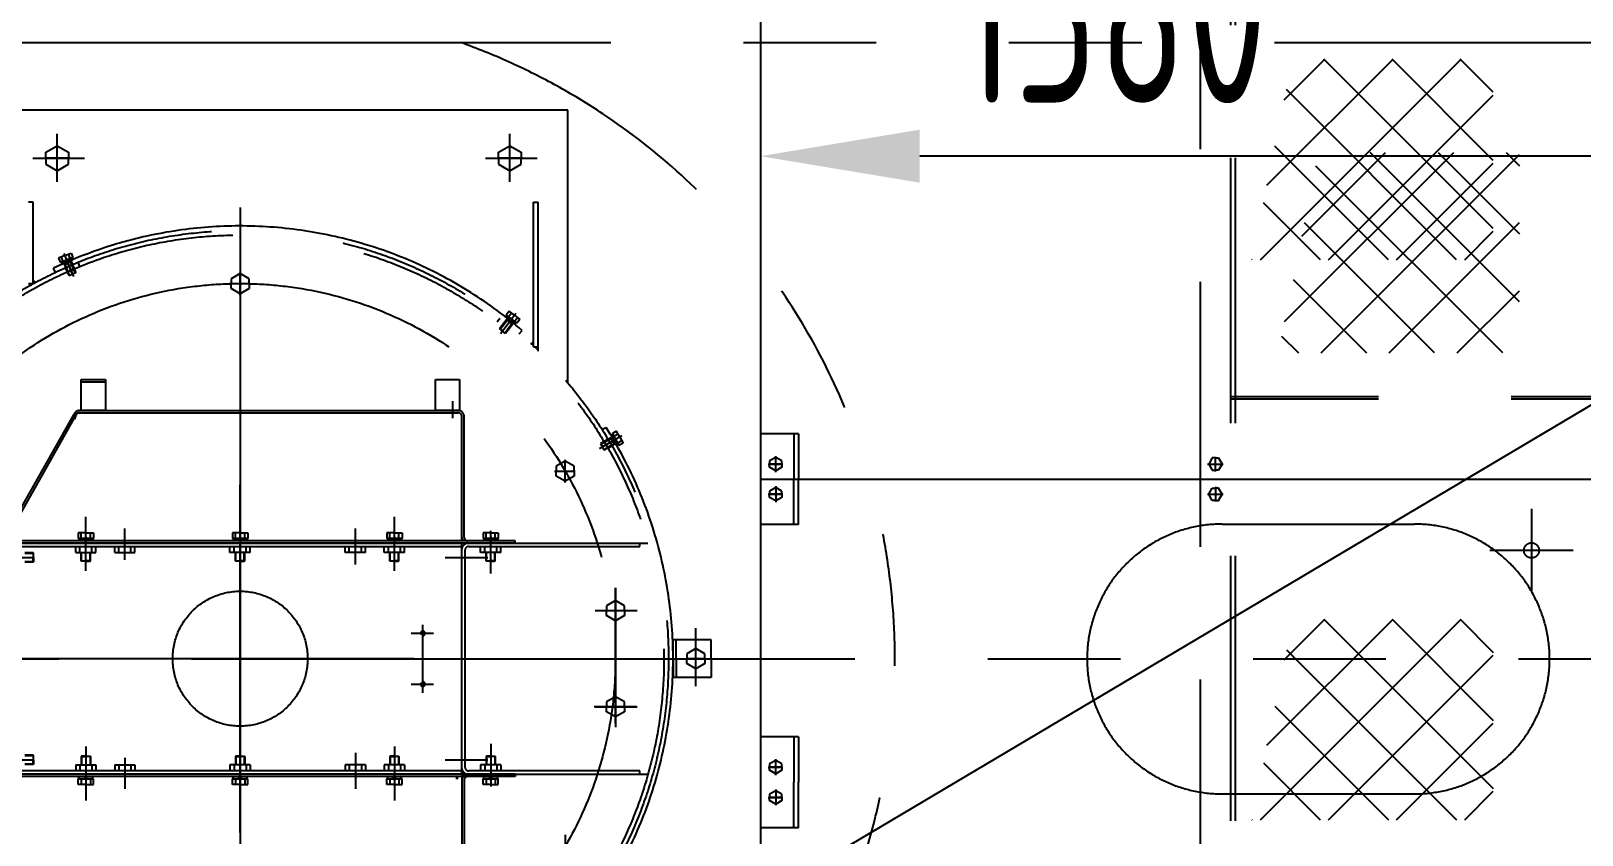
# Model space of a CAD drawing. Header units: millimetres. Extents: x 0 to 29400, y -802 to 20790.
# Drawn here: x 13752 to 15798, y 11636 to 12697 of the extents above; entities that cross this region are included whole.
import ezdxf

# ---------------------------------------------------------------- set-up
doc = ezdxf.new("R2010")
doc.units = ezdxf.units.MM
doc.header["$LTSCALE"] = 700
for name, pattern in [('F', [0.75, 0.5, -0.25]), ('G', [2, 1.25, -0.25, 0.25, -0.25]), ('K', [2.5, 1.25, -0.25, 0.25, -0.25, 0.25, -0.25])]:
    doc.linetypes.add(name, pattern=pattern)
for name, color, linetype in [('01', 7, 'Continuous'), ('02', 1, 'Continuous'), ('04', 2, 'F'), ('05', 4, 'G'), ('07', 6, 'K'), ('08', 1, 'Continuous'), ('11', 3, 'Continuous')]:
    doc.layers.add(name, color=color, linetype=linetype)
doc.styles.get("Standard").update_dxf_attribs({"font": 'isocp', "width": 0.707, "bigfont": 'intecad.shx'})
doc.dimstyles.new('INTE', dxfattribs={"dimscale": 70, "dimtxt": 3.5, "dimasz": 3, "dimexe": 3, "dimexo": 0, "dimgap": 1, "dimtad": 1, "dimdec": 0, "dimdsep": 46, "dimtxsty": 'Standard', "dimcen": 0, "dimclrd": 1, "dimclre": 1, "dimclrt": 3, "dimadec": 0, "dimazin": 0, "dimtfac": 1, "dimtdec": 0, "dimtmove": 0, "dimatfit": 0, "dimfxl": 1, "dimarcsym": 0})

# ---------------------------------------------------------------- blocks, each defined once
blk = doc.blocks.new('werwerwer')
at = {"layer": '07', "color": 6, "linetype": 'K'}
for p, q in [((10678.5, 10238.9), (18225.5, 10238.9)), ((10678.5, 10238.9), (18225.5, 10238.9)), ((14564.5, 9196.4), (14564.5, 9655.3)), ((15859.5, 9603.5), (16113.5, 9603.5)), ((9250.4, 9425.9), (18501, 9425.9)), ((14794, 9425.9), (14335, 9425.9)), ((15859.5, 9247.5), (16113.5, 9247.5))]:
    blk.add_line(p, q, dxfattribs=at)
for centre, radius, start, end in [((14564.5, 9425.9), 863.5, 289.6958, 70.3116), ((15859.5, 9425.5), 178, 90, 270), ((16113.5, 9425.5), 178, 270, 90)]:
    blk.add_arc(centre, radius, start, end, dxfattribs=at)
blk = doc.blocks.new('w34')
at = {"layer": '07', "color": 6, "linetype": 'K', "ltscale": 0.6}
blk.add_line((12299.8, 34105.9), (10302, 34105.9), dxfattribs=at)
blk = doc.blocks.new('*D1432')
at = {"layer": '08', "color": 1, "lineweight": -2, "ltscale": 1.166667}
for p, q in [((13889.8, 11868.9), (12954.6, 11868.9)), ((13164.6, 11251.9), (13164.6, 11658.9)), ((14059.3, 11041.9), (12954.6, 11041.9))]:
    blk.add_line(p, q, dxfattribs=at)
at = {"layer": '08', "color": 1, "ltscale": 1.166667}
for points in [[(13129.6, 11658.9), (13199.6, 11658.9), (13164.6, 11868.9)], [(13129.6, 11251.9), (13199.6, 11251.9), (13164.6, 11041.9)]]:
    blk.add_solid(points, dxfattribs=at)
at = {"layer": 'Defpoints', "color": 0, "ltscale": 1.166667}
for p in [(13164.6, 11868.9), (13889.8, 11868.9), (14059.3, 11041.9)]:
    blk.add_point(p, dxfattribs=at)
at = {"layer": '08', "color": 3, "ltscale": 1.166667, "insert": (12972.1, 11455.4), "char_height": 245, "attachment_point": 5, "rotation": 90}
blk.add_mtext('827', dxfattribs=at)
blk = doc.blocks.new('wrete')
at = {"layer": '07', "linetype": 'K'}
h = blk.add_hatch(color=6, dxfattribs=at)
h.paths.add_polyline_path([(28808.7, 17539.7), (28802.7, 17539.7), (28802.7, 17536.4, -0.003043)])
h.paths.add_polyline_path([(28812.1, 17541.6), (28808.7, 17543.8), (28808.7, 17539.7, -0.001745)])
h = blk.add_hatch(color=6, dxfattribs=at)
h.paths.add_polyline_path([(29474.7, 17456.7), (29468.7, 17456.7, -0.003669), (29474.7, 17451)])
h.paths.add_polyline_path([(29468.7, 17463.7), (29465, 17460.1, -0.002226), (29468.7, 17456.7)])
at = {"layer": '07', "color": 6, "linetype": 'K'}
for p, q in [((29513.7, 17769.1), (28764.7, 17769.1)), ((29513.7, 17409.2), (29513.7, 17769.1)), ((28840.4, 17674.5), (28840.4, 17737.6)), ((29437.3, 17674.5), (29437.3, 17737.6)), ((28825.4, 17713.3), (28840.4, 17721.9)), ((28840.4, 17687.2), (28840.4, 17723.3)), ((28840.4, 17721.9), (28855.4, 17713.3)), ((29422.3, 17713.3), (29437.3, 17721.9)), ((29437.3, 17687.2), (29437.3, 17723.3)), ((29437.3, 17721.9), (29452.3, 17713.3)), ((28808.3, 17705.5), (28876.5, 17705.5)), ((28857.2, 17705.5), (28824, 17705.5)), ((28825.4, 17705.5), (28825.4, 17713.3)), ((28825.4, 17705.5), (28825.4, 17697.6)), ((28825.4, 17697.6), (28840.4, 17689)), ((28840.4, 17689), (28855.4, 17697.6)), ((28855.4, 17713.3), (28855.4, 17705.5)), ((28855.4, 17697.6), (28855.4, 17705.5)), ((29405.2, 17705.5), (29473.4, 17705.5)), ((29454.1, 17705.5), (29420.9, 17705.5)), ((29422.3, 17705.5), (29422.3, 17713.3)), ((29422.3, 17705.5), (29422.3, 17697.6)), ((29422.3, 17697.6), (29437.3, 17689)), ((29437.3, 17689), (29452.3, 17697.6)), ((29452.3, 17713.3), (29452.3, 17705.5)), ((29452.3, 17697.6), (29452.3, 17705.5)), ((28808.7, 17647.7), (28802.7, 17647.7)), ((28808.7, 17539.7), (28808.7, 17647.7)), ((29081.7, 17640.3), (29081.7, 16253)), ((29468.7, 17456.7), (29468.7, 17647.7)), ((29468.7, 17647.7), (29474.7, 17647.7)), ((29474.7, 17451), (29474.7, 17647.7)), ((28850.5, 17577), (28842.3, 17573.7)), ((28842.3, 17573.7), (28844.7, 17567.7)), ((28844.7, 17567.7), (28852.9, 17571.1)), ((28852.9, 17571.1), (28845.8, 17568.3)), ((28848.3, 17569.2), (28845.9, 17575.1)), ((28849.4, 17579.9), (28861.8, 17549.3)), ((28850.5, 17577), (28858.8, 17580.4)), ((28852.2, 17573), (28854.7, 17566.7)), ((28852.9, 17571.1), (28852.5, 17568.1)), ((28861.2, 17574.4), (28852.9, 17571.1)), ((28852.9, 17571.1), (28860.1, 17573.9)), ((28861.1, 17551.1), (28853, 17570.8)), ((28853.9, 17568.7), (28854.3, 17571.6)), ((28861.1, 17571.5), (28853.9, 17568.7)), ((28857.6, 17573), (28855.2, 17578.9)), ((28858.8, 17580.4), (28861.2, 17574.4)), ((28860.1, 17573.9), (28861.1, 17571.5)), ((28838, 17554.8), (28835.7, 17560.4)), ((28845.8, 17568.3), (28846.7, 17565.8)), ((28846.7, 17565.8), (28853.9, 17568.7)), ((28849.3, 17566.9), (28855.8, 17550.7)), ((28850, 17565), (28854.6, 17566.9)), ((28856.8, 17551.1), (28850.9, 17565.4)), ((28853.8, 17555.8), (28851.5, 17561.3)), ((28853.9, 17555.5), (28851.6, 17561.1)), ((28854.7, 17556.1), (28852.4, 17561.7)), ((28854.8, 17555.9), (28852.5, 17561.5)), ((28859.3, 17568.8), (28854.6, 17566.9)), ((28855.8, 17550.7), (28860.5, 17552.6)), ((28864.2, 17554.1), (28858.3, 17568.4)), ((28858.6, 17570.4), (28865.1, 17554.4)), ((28862.1, 17559.1), (28859.8, 17564.7)), ((28862.2, 17559), (28859.9, 17564.5)), ((28865.1, 17554.4), (28860.5, 17552.6)), ((28863, 17559.5), (28860.8, 17565.1)), ((28863.1, 17559.3), (28860.8, 17564.9)), ((28870.4, 17562.6), (28868.1, 17568.2)), ((29081.7, 17553.4), (29069.7, 17546.5)), ((29081.7, 17524.9), (29081.7, 17554.8)), ((29093.7, 17546.5), (29081.7, 17553.4)), ((28808.7, 17539.7), (28802.7, 17539.7)), ((28808.7, 17543.8), (28812.1, 17541.6)), ((29067.8, 17540.1), (29095, 17540.1)), ((29069.7, 17546.5), (29069.7, 17540.1)), ((29069.7, 17533.6), (29069.7, 17540.1)), ((29081.7, 17526.7), (29069.7, 17533.6)), ((29093.7, 17533.6), (29081.7, 17526.7)), ((29093.7, 17540.1), (29093.7, 17546.5)), ((29093.7, 17540.1), (29093.7, 17533.6)), ((29420.6, 17489.6), (29424.3, 17494.3)), ((29434.2, 17494.2), (29423.6, 17480.3)), ((29424.4, 17479.7), (29433.8, 17492)), ((29425.2, 17474.1), (29439.8, 17493.3)), ((29445.5, 17500.7), (29425.4, 17474.4)), ((29426.9, 17484.7), (29430.6, 17489.4)), ((29426.9, 17484.7), (29430.6, 17489.4)), ((29427.7, 17484), (29431.4, 17488.8)), ((29427.7, 17484), (29431.4, 17488.8)), ((29433.6, 17497.9), (29432, 17495.8)), ((29432, 17495.8), (29438.1, 17491.1)), ((29436.5, 17503.6), (29432.7, 17498.6)), ((29432.7, 17498.6), (29439.7, 17493.2)), ((29433, 17492.6), (29437, 17489.6)), ((29439.7, 17493.2), (29433.6, 17497.9)), ((29435.7, 17496.2), (29439.6, 17501.3)), ((29443.6, 17498.3), (29436.5, 17503.6)), ((29441, 17494.8), (29436.8, 17489.5)), ((29439.7, 17493.2), (29436.9, 17492)), ((29441, 17486.6), (29437, 17489.6)), ((29438.1, 17491.1), (29440.9, 17492.3)), ((29444.2, 17486.4), (29438.1, 17491.1)), ((29439.7, 17493.2), (29445.8, 17488.4)), ((29446.8, 17487.8), (29439.7, 17493.2)), ((29443.6, 17498.3), (29450.7, 17492.9)), ((29443.7, 17490.1), (29447.6, 17495.2)), ((29450.7, 17492.9), (29446.8, 17487.8)), ((29423.6, 17480.3), (29427.6, 17477.3)), ((29431.6, 17474.2), (29427.6, 17477.3)), ((29430.8, 17474.8), (29440.2, 17487.2)), ((29442, 17488), (29431.6, 17474.2)), ((29434, 17479), (29437.6, 17483.8)), ((29434, 17479.1), (29437.6, 17483.8)), ((29434.8, 17478.4), (29438.4, 17483.2)), ((29434.8, 17478.4), (29438.4, 17483.2)), ((29445.8, 17488.4), (29444.2, 17486.4)), ((29449.9, 17473.6), (29453.6, 17478.3)), ((29465, 17460.1), (29468.7, 17463.7)), ((29468.7, 17456.7), (29474.7, 17456.7)), ((28872.2, 17413.6), (28904.2, 17413.6)), ((28872.2, 17372.6), (28872.2, 17413.6)), ((28872.2, 17410.6), (28904.2, 17410.6)), ((28904.2, 17413.6), (28904.2, 17372.6)), ((29339.2, 17413.6), (29371.2, 17413.6)), ((29339.2, 17372.6), (29339.2, 17413.6)), ((29371.2, 17413.6), (29371.2, 17372.6)), ((28782.5, 17225.1), (28862.2, 17366.8)), ((28785.4, 17224.3), (28865.1, 17366)), ((28863.7, 17361.2), (28866.2, 17369.6)), ((28866.2, 17369.6), (28874.4, 17369.6)), ((28869.9, 17372.6), (29369.2, 17372.6)), ((28869.9, 17369.6), (29369.2, 17369.6)), ((28904.2, 17372.6), (28872.2, 17372.6)), ((29371.2, 17372.6), (29339.2, 17372.6)), ((29361.7, 17384.8), (29361.7, 17362.5)), ((29374.2, 17205.6), (29374.2, 17364.6)), ((29374.2, 17200.6), (29374.2, 17364.6)), ((29377.2, 17205.6), (29377.2, 17364.6)), ((29559, 17347.4), (29564.2, 17350.3)), ((29555.5, 17322.6), (29577.3, 17334.7)), ((29585.2, 17339), (29556.3, 17323)), ((29572.3, 17337.6), (29557, 17329.1)), ((29557, 17329.1), (29559.4, 17324.8)), ((29557.5, 17328.3), (29571, 17335.7)), ((29561.3, 17321.3), (29574.9, 17328.7)), ((29561.6, 17331.7), (29566.8, 17334.6)), ((29561.8, 17331.8), (29567, 17334.7)), ((29576.9, 17328.7), (29561.8, 17320.4)), ((29562.1, 17330.8), (29567.3, 17333.7)), ((29562.3, 17330.9), (29567.5, 17333.8)), ((29566, 17323.8), (29571.2, 17326.7)), ((29566.1, 17323.9), (29571.4, 17326.8)), ((29566.4, 17322.9), (29571.7, 17325.8)), ((29566.6, 17323), (29571.9, 17325.9)), ((29570.6, 17336.6), (29573, 17332.2)), ((29573.3, 17341.2), (29571, 17340)), ((29571, 17340), (29574.6, 17333.2)), ((29578.2, 17345.3), (29572.6, 17342.2)), ((29572.6, 17342.2), (29576.9, 17334.4)), ((29578.8, 17335.4), (29572.8, 17332.2)), ((29575.4, 17327.9), (29573, 17332.2)), ((29576.9, 17334.4), (29573.3, 17341.2)), ((29576.9, 17334.4), (29573.9, 17334.5)), ((29574.5, 17338.8), (29580.1, 17341.9)), ((29574.6, 17333.2), (29577.6, 17333.1)), ((29578.3, 17326.4), (29574.6, 17333.2)), ((29576.9, 17334.4), (29580.6, 17327.6)), ((29581.2, 17326.6), (29576.9, 17334.4)), ((29582.5, 17337.5), (29578.2, 17345.3)), ((29580.6, 17327.6), (29578.3, 17326.4)), ((29579.3, 17330), (29584.9, 17333.1)), ((29586.8, 17329.7), (29581.2, 17326.6)), ((29582.5, 17337.5), (29586.8, 17329.7)), ((29510.3, 17305.9), (29498.3, 17299)), ((29510.3, 17277.4), (29510.3, 17307.3)), ((29522.3, 17299), (29510.3, 17305.9)), ((29561.8, 17320.4), (29559.4, 17324.8)), ((29496.5, 17292.6), (29523.7, 17292.6)), ((29498.3, 17299), (29498.3, 17292.6)), ((29498.3, 17286.1), (29498.3, 17292.6)), ((29510.3, 17279.2), (29498.3, 17286.1)), ((29522.3, 17286.1), (29510.3, 17279.2)), ((29522.3, 17292.6), (29522.3, 17299)), ((29522.3, 17292.6), (29522.3, 17286.1)), ((28878.2, 17160.9), (28878.2, 17232.1)), ((29081.7, 16866.5), (29081.7, 17225.8)), ((29285.2, 17160.9), (29285.2, 17232.1)), ((28878.2, 17211.2), (28868.1, 17211.2)), ((28868.1, 17211.2), (28868.1, 17203.7)), ((28868.1, 17203.7), (28878.2, 17203.7)), ((28878.2, 17203.7), (28869, 17203.7)), ((28869, 17203.7), (28869, 17200.6)), ((28872.2, 17203.7), (28872.2, 17211.2)), ((28878.2, 17200.6), (28876.4, 17203.7)), ((28878.2, 17211.2), (28888.2, 17211.2)), ((28878.2, 17205.8), (28878.2, 17198.5)), ((28888.2, 17203.7), (28878.2, 17203.7)), ((28878.2, 17203.7), (28879.9, 17200.6)), ((28878.2, 17203.7), (28887.4, 17203.7)), ((28884.2, 17203.7), (28884.2, 17211.2)), ((28887.4, 17203.7), (28887.4, 17200.6)), ((28888.2, 17211.2), (28888.2, 17203.7)), ((28929.7, 17175.7), (28929.7, 17216.9)), ((29081.7, 17211.2), (29071.6, 17211.2)), ((29071.6, 17211.2), (29071.6, 17203.7)), ((29071.6, 17203.7), (29081.7, 17203.7)), ((29072.5, 17203.7), (29072.5, 17200.6)), ((29081.7, 17203.7), (29072.5, 17203.7)), ((29075.7, 17203.7), (29075.7, 17211.2)), ((29081.7, 17203.7), (29079.9, 17200.6)), ((29081.7, 17211.2), (29091.7, 17211.2)), ((29081.7, 17205.8), (29081.7, 17198.5)), ((29081.7, 17200.6), (29083.4, 17203.7)), ((29091.7, 17203.7), (29081.7, 17203.7)), ((29081.7, 17203.7), (29090.9, 17203.7)), ((29087.7, 17203.7), (29087.7, 17211.2)), ((29090.9, 17203.7), (29090.9, 17200.6)), ((29091.7, 17211.2), (29091.7, 17203.7)), ((29233.7, 17169.3), (29233.7, 17216.9)), ((29275.1, 17211.2), (29275.1, 17203.7)), ((29285.2, 17211.2), (29275.1, 17211.2)), ((29275.1, 17203.7), (29285.2, 17203.7)), ((29285.2, 17203.7), (29276, 17203.7)), ((29276, 17203.7), (29276, 17200.6)), ((29279.2, 17203.7), (29279.2, 17211.2)), ((29285.2, 17203.7), (29283.4, 17200.6)), ((29285.2, 17211.2), (29295.2, 17211.2)), ((29285.2, 17205.8), (29285.2, 17198.5)), ((29285.2, 17205.8), (29285.2, 17198.5)), ((29285.2, 17203.7), (29294.4, 17203.7)), ((29295.2, 17203.7), (29285.2, 17203.7)), ((29285.2, 17200.6), (29286.9, 17203.7)), ((29291.2, 17203.7), (29291.2, 17211.2)), ((29294.4, 17203.7), (29294.4, 17200.6)), ((29295.2, 17211.2), (29295.2, 17203.7)), ((29402.1, 17211.2), (29402.1, 17203.7)), ((29412.2, 17211.2), (29402.1, 17211.2)), ((29402.1, 17203.7), (29412.2, 17203.7)), ((29412.2, 17203.7), (29403, 17203.7)), ((29403, 17203.7), (29403, 17200.6)), ((29406.2, 17203.7), (29406.2, 17211.2)), ((29412.2, 17203.7), (29410.4, 17200.6)), ((29412.2, 17157.4), (29412.2, 17213.7)), ((29412.2, 17178.4), (29412.2, 17213.7)), ((29412.2, 17211.2), (29422.2, 17211.2)), ((29412.2, 17205.8), (29412.2, 17198.5)), ((29412.2, 17200.6), (29413.9, 17203.7)), ((29422.2, 17203.7), (29412.2, 17203.7)), ((29412.2, 17203.7), (29421.4, 17203.7)), ((29418.2, 17203.7), (29418.2, 17211.2)), ((29421.4, 17203.7), (29421.4, 17200.6)), ((29422.2, 17211.2), (29422.2, 17203.7)), ((29444.2, 17200.6), (28785.2, 17200.6)), ((29444.2, 17197.6), (28785.2, 17197.6)), ((28789.7, 17197.6), (29373.7, 17197.6)), ((28789.7, 17193.1), (29373.7, 17193.1)), ((28808.6, 17184.6), (28797.7, 17184.6)), ((28809.1, 17184.1), (28797.7, 17184.1)), ((28809.1, 17184.1), (28808.6, 17184.6)), ((28808.6, 17184.6), (28808.6, 17178.6)), ((28809.1, 17178.6), (28809.1, 17184.1)), ((28864.8, 17185.1), (28864.8, 17193.1)), ((28864.8, 17185.1), (28891.5, 17185.1)), ((28870.2, 17185.1), (28870.2, 17193.1)), ((28872.2, 17174.2), (28872.2, 17185.1)), ((28872.7, 17173.7), (28872.7, 17185.1)), ((28878.2, 17184), (28878.2, 17194.1)), ((28883.7, 17173.7), (28883.7, 17185.1)), ((28884.2, 17174.2), (28884.2, 17185.1)), ((28886.2, 17185.1), (28886.2, 17193.1)), ((28891.5, 17185.1), (28891.5, 17193.1)), ((28916.3, 17185.1), (28916.3, 17193.1)), ((28916.3, 17185.1), (28943, 17185.1)), ((28921.7, 17185.1), (28921.7, 17193.1)), ((28929.7, 17184), (28929.7, 17194.1)), ((28937.7, 17185.1), (28937.7, 17193.1)), ((28943, 17185.1), (28943, 17193.1)), ((29068.3, 17185.1), (29068.3, 17193.1)), ((29095, 17185.1), (29068.3, 17185.1)), ((29073.7, 17185.1), (29073.7, 17193.1)), ((29075.7, 17174.2), (29075.7, 17185.1)), ((29076.2, 17173.7), (29076.2, 17185.1)), ((29081.7, 17184), (29081.7, 17194.1)), ((29087.2, 17173.7), (29087.2, 17185.1)), ((29087.7, 17174.2), (29087.7, 17185.1)), ((29089.7, 17185.1), (29089.7, 17193.1)), ((29095, 17185.1), (29095, 17193.1)), ((29220.3, 17185.1), (29220.3, 17193.1)), ((29247, 17185.1), (29220.3, 17185.1)), ((29225.7, 17185.1), (29225.7, 17193.1)), ((29233.7, 17184), (29233.7, 17194.1)), ((29241.7, 17185.1), (29241.7, 17193.1)), ((29247, 17185.1), (29247, 17193.1)), ((29271.8, 17185.1), (29271.8, 17193.1)), ((29298.5, 17185.1), (29271.8, 17185.1)), ((29277.2, 17185.1), (29277.2, 17193.1)), ((29279.2, 17174.2), (29279.2, 17185.1)), ((29279.7, 17173.7), (29279.7, 17185.1)), ((29285.2, 17184), (29285.2, 17194.1)), ((29290.7, 17173.7), (29290.7, 17185.1)), ((29291.2, 17174.2), (29291.2, 17185.1)), ((29293.2, 17185.1), (29293.2, 17193.1)), ((29298.5, 17185.1), (29298.5, 17193.1)), ((29373.7, 17197.6), (29373.7, 16892.6)), ((29373.7, 17197.6), (29619.4, 17197.6)), ((29378.2, 17188.1), (29378.2, 16902.1)), ((29444.2, 17200.6), (29382.2, 17200.6)), ((29444.2, 17197.6), (29382.2, 17197.6)), ((29383.2, 17193.1), (29608.7, 17193.1)), ((29398.8, 17185.1), (29398.8, 17193.1)), ((29425.5, 17185.1), (29398.8, 17185.1)), ((29404.2, 17185.1), (29404.2, 17193.1)), ((29406.2, 17174.2), (29406.2, 17185.1)), ((29406.7, 17173.7), (29406.7, 17185.1)), ((29412.2, 17184), (29412.2, 17194.1)), ((29417.7, 17173.7), (29417.7, 17185.1)), ((29418.2, 17174.2), (29418.2, 17185.1)), ((29420.2, 17185.1), (29420.2, 17193.1)), ((29425.5, 17185.1), (29425.5, 17193.1)), ((29444.2, 17197.6), (29444.2, 17200.6)), ((29608.7, 17193.1), (29608.7, 17197.6)), ((28772.4, 17178.6), (28807.4, 17178.6)), ((28809.1, 17173.1), (28797.7, 17173.1)), ((28808.6, 17172.6), (28797.7, 17172.6)), ((28808.6, 17172.6), (28808.6, 17178.6)), ((28809.1, 17173.1), (28808.6, 17172.6)), ((28809.1, 17178.6), (28809.1, 17173.1)), ((28872.2, 17174.2), (28878.2, 17174.2)), ((28872.7, 17173.7), (28872.2, 17174.2)), ((28878.2, 17173.7), (28872.7, 17173.7)), ((28884.2, 17174.2), (28878.2, 17174.2)), ((28878.2, 17173.7), (28883.7, 17173.7)), ((28883.7, 17173.7), (28884.2, 17174.2)), ((29075.7, 17174.2), (29081.7, 17174.2)), ((29076.2, 17173.7), (29075.7, 17174.2)), ((29081.7, 17173.7), (29076.2, 17173.7)), ((29087.7, 17174.2), (29081.7, 17174.2)), ((29081.7, 17173.7), (29087.2, 17173.7)), ((29087.2, 17173.7), (29087.7, 17174.2)), ((29279.7, 17173.7), (29279.2, 17174.2)), ((29279.2, 17174.2), (29285.2, 17174.2)), ((29285.2, 17173.7), (29279.7, 17173.7)), ((29291.2, 17174.2), (29285.2, 17174.2)), ((29285.2, 17173.7), (29290.7, 17173.7)), ((29290.7, 17173.7), (29291.2, 17174.2)), ((29351.9, 17178.6), (29408.2, 17178.6)), ((29406.2, 17174.2), (29412.2, 17174.2)), ((29406.7, 17173.7), (29406.2, 17174.2)), ((29412.2, 17173.7), (29406.7, 17173.7)), ((29418.2, 17174.2), (29412.2, 17174.2)), ((29412.2, 17173.7), (29417.7, 17173.7)), ((29417.7, 17173.7), (29418.2, 17174.2)), ((29576.7, 17121.9), (29564.7, 17115)), ((29576.7, 16959.8), (29576.7, 17138.7)), ((29576.7, 17138.4), (29576.7, 16954.6)), ((29576.7, 17093.4), (29576.7, 17123.3)), ((29588.7, 17115), (29576.7, 17121.9)), ((29081.7, 17111.4), (29081.7, 16939.9)), ((29549.8, 17108.6), (29605.3, 17108.6)), ((29553.4, 17108.6), (29605.2, 17108.6)), ((29562.8, 17108.6), (29590, 17108.6)), ((29564.7, 17115), (29564.7, 17108.6)), ((29564.7, 17102.1), (29564.7, 17108.6)), ((29576.7, 17095.2), (29564.7, 17102.1)), ((29588.7, 17102.1), (29576.7, 17095.2)), ((29588.7, 17108.6), (29588.7, 17115)), ((29588.7, 17108.6), (29588.7, 17102.1)), ((29322.7, 17000.1), (29322.7, 17089.7)), ((29682.7, 17008.8), (29682.7, 17085.3)), ((29307.4, 17078.6), (29336.8, 17078.6)), ((29702.7, 17070.1), (29652.1, 17070.1)), ((29652.7, 17045.1), (29652.7, 17070.1)), ((29656.7, 17045.1), (29656.7, 17070.1)), ((29702.7, 17045.1), (29702.7, 17070.1)), ((29194.1, 17045.1), (28771.4, 17045.1)), ((29033, 17045.1), (29693.9, 17045.1)), ((29652.7, 17045.1), (29652.7, 17020.1)), ((29656.1, 17045.1), (29713.9, 17045.1)), ((29656.7, 17045.1), (29656.7, 17020.1)), ((29695.2, 17045.1), (29669.8, 17045.1)), ((29682.7, 17058.4), (29670.7, 17051.5)), ((29670.7, 17051.5), (29670.7, 17045.1)), ((29670.7, 17038.6), (29670.7, 17045.1)), ((29682.7, 17031.1), (29682.7, 17058.9)), ((29694.7, 17051.5), (29682.7, 17058.4)), ((29694.7, 17045.1), (29694.7, 17051.5)), ((29694.7, 17045.1), (29694.7, 17038.6)), ((29702.7, 17045.1), (29702.7, 17020.1)), ((29702.7, 17020.1), (29652.1, 17020.1)), ((29682.7, 17031.7), (29670.7, 17038.6)), ((29694.7, 17038.6), (29682.7, 17031.7)), ((29307.4, 17011.6), (29336.8, 17011.6)), ((29604.5, 16981.6), (29548.6, 16981.6)), ((29549.8, 16981.6), (29605.3, 16981.6)), ((29553.4, 16981.6), (29605.2, 16981.6)), ((29557.2, 16981.6), (29598, 16981.6)), ((29562.8, 16981.6), (29590, 16981.6)), ((29576.7, 16994.9), (29564.7, 16988)), ((29564.7, 16988), (29564.7, 16981.6)), ((29564.7, 16975.1), (29564.7, 16981.6)), ((29576.7, 16996.7), (29576.7, 16966.8)), ((29588.7, 16988), (29576.7, 16994.9)), ((29588.7, 16981.6), (29588.7, 16988)), ((29588.7, 16981.6), (29588.7, 16975.1)), ((29576.7, 16968.2), (29564.7, 16975.1)), ((29588.7, 16975.1), (29576.7, 16968.2)), ((28808.6, 16917.6), (28797.7, 16917.6)), ((28809.1, 16917.1), (28797.7, 16917.1)), ((28808.6, 16917.6), (28808.6, 16911.6)), ((28809.1, 16917.1), (28808.6, 16917.6)), ((28809.1, 16911.6), (28809.1, 16917.1)), ((28872.7, 16916.5), (28872.2, 16916)), ((28878.2, 16916.5), (28872.7, 16916.5)), ((28872.7, 16916.5), (28872.7, 16905.1)), ((28878.2, 16929.2), (28878.2, 16858)), ((28878.2, 16916.5), (28883.7, 16916.5)), ((28883.7, 16916.5), (28883.7, 16905.1)), ((28883.7, 16916.5), (28884.2, 16916)), ((29076.2, 16916.5), (29075.7, 16916)), ((29076.2, 16916.5), (29076.2, 16905.1)), ((29081.7, 16916.5), (29076.2, 16916.5)), ((29081.7, 16916.5), (29087.2, 16916.5)), ((29087.2, 16916.5), (29087.2, 16905.1)), ((29087.2, 16916.5), (29087.7, 16916)), ((29233.7, 16920.8), (29233.7, 16873.2)), ((29279.7, 16916.5), (29279.2, 16916)), ((29279.7, 16916.5), (29279.7, 16905.1)), ((29285.2, 16916.5), (29279.7, 16916.5)), ((29285.2, 16929.2), (29285.2, 16858)), ((29285.2, 16916.5), (29290.7, 16916.5)), ((29290.7, 16916.5), (29290.7, 16905.1)), ((29290.7, 16916.5), (29291.2, 16916)), ((29406.7, 16916.5), (29406.2, 16916)), ((29406.7, 16916.5), (29406.7, 16905.1)), ((29412.2, 16916.5), (29406.7, 16916.5)), ((29412.2, 16932.7), (29412.2, 16876.4)), ((29412.2, 16916.5), (29417.7, 16916.5)), ((29417.7, 16916.5), (29417.7, 16905.1)), ((29417.7, 16916.5), (29418.2, 16916)), ((28772.4, 16911.6), (28807.4, 16911.6)), ((29373.7, 16897.1), (28789.7, 16897.1)), ((28809.1, 16906.1), (28797.7, 16906.1)), ((28808.6, 16905.6), (28797.7, 16905.6)), ((28808.6, 16905.6), (28808.6, 16911.6)), ((28809.1, 16906.1), (28808.6, 16905.6)), ((28809.1, 16911.6), (28809.1, 16906.1)), ((28864.8, 16905.1), (28891.5, 16905.1)), ((28864.8, 16905.1), (28864.8, 16897.1)), ((28870.2, 16905.1), (28870.2, 16897.1)), ((28872.2, 16916), (28878.2, 16916)), ((28872.2, 16916), (28872.2, 16905.1)), ((28884.2, 16916), (28878.2, 16916)), ((28878.2, 16906.1), (28878.2, 16896)), ((28884.2, 16916), (28884.2, 16905.1)), ((28886.2, 16905.1), (28886.2, 16897.1)), ((28891.5, 16905.1), (28891.5, 16897.1)), ((28916.3, 16905.1), (28943, 16905.1)), ((28916.3, 16905.1), (28916.3, 16897.1)), ((28921.7, 16905.1), (28921.7, 16897.1)), ((28929.7, 16914.4), (28929.7, 16873.2)), ((28929.7, 16906.1), (28929.7, 16896)), ((28937.7, 16905.1), (28937.7, 16897.1)), ((28943, 16905.1), (28943, 16897.1)), ((29068.3, 16905.1), (29068.3, 16897.1)), ((29095, 16905.1), (29068.3, 16905.1)), ((29073.7, 16905.1), (29073.7, 16897.1)), ((29075.7, 16916), (29075.7, 16905.1)), ((29075.7, 16916), (29081.7, 16916)), ((29087.7, 16916), (29081.7, 16916)), ((29081.7, 16906.1), (29081.7, 16896)), ((29087.7, 16916), (29087.7, 16905.1)), ((29089.7, 16905.1), (29089.7, 16897.1)), ((29095, 16905.1), (29095, 16897.1)), ((29220.3, 16905.1), (29220.3, 16897.1)), ((29247, 16905.1), (29220.3, 16905.1)), ((29225.7, 16905.1), (29225.7, 16897.1)), ((29233.7, 16906.1), (29233.7, 16896)), ((29241.7, 16905.1), (29241.7, 16897.1)), ((29247, 16905.1), (29247, 16897.1)), ((29298.5, 16905.1), (29271.8, 16905.1)), ((29271.8, 16905.1), (29271.8, 16897.1)), ((29277.2, 16905.1), (29277.2, 16897.1)), ((29279.2, 16916), (29279.2, 16905.1)), ((29279.2, 16916), (29285.2, 16916)), ((29291.2, 16916), (29285.2, 16916)), ((29285.2, 16906.1), (29285.2, 16896)), ((29291.2, 16916), (29291.2, 16905.1)), ((29293.2, 16905.1), (29293.2, 16897.1)), ((29298.5, 16905.1), (29298.5, 16897.1)), ((29351.9, 16911.6), (29408.2, 16911.6)), ((29608.7, 16897.1), (29383.2, 16897.1)), ((29398.8, 16905.1), (29398.8, 16897.1)), ((29425.5, 16905.1), (29398.8, 16905.1)), ((29404.2, 16905.1), (29404.2, 16897.1)), ((29406.2, 16916), (29406.2, 16905.1)), ((29406.2, 16916), (29412.2, 16916)), ((29418.2, 16916), (29412.2, 16916)), ((29412.2, 16906.1), (29412.2, 16896)), ((29418.2, 16916), (29418.2, 16905.1)), ((29420.2, 16905.1), (29420.2, 16897.1)), ((29425.5, 16905.1), (29425.5, 16897.1)), ((29608.7, 16892.6), (29608.7, 16897.1)), ((29444.2, 16892.6), (28785.2, 16892.6)), ((29444.2, 16889.6), (28785.2, 16889.6)), ((29373.7, 16892.6), (28789.7, 16892.6)), ((28868.1, 16886.5), (28878.2, 16886.5)), ((28868.1, 16879), (28868.1, 16886.5)), ((28878.2, 16879), (28868.1, 16879)), ((28869, 16886.5), (28869, 16889.6)), ((28878.2, 16886.5), (28869, 16886.5)), ((28872.2, 16886.5), (28872.2, 16879)), ((28878.2, 16889.6), (28876.4, 16886.5)), ((28878.2, 16886.5), (28879.9, 16889.6)), ((28878.2, 16886.5), (28887.4, 16886.5)), ((28888.2, 16886.5), (28878.2, 16886.5)), ((28878.2, 16879), (28888.2, 16879)), ((28884.2, 16886.5), (28884.2, 16879)), ((28887.4, 16886.5), (28887.4, 16889.6)), ((28888.2, 16879), (28888.2, 16886.5)), ((29071.6, 16879), (29071.6, 16886.5)), ((29071.6, 16886.5), (29081.7, 16886.5)), ((29081.7, 16879), (29071.6, 16879)), ((29072.5, 16886.5), (29072.5, 16889.6)), ((29081.7, 16886.5), (29072.5, 16886.5)), ((29075.7, 16886.5), (29075.7, 16879)), ((29081.7, 16886.5), (29079.9, 16889.6)), ((29081.7, 16884.4), (29081.7, 16891.7)), ((29081.7, 16889.6), (29083.4, 16886.5)), ((29081.7, 16886.5), (29090.9, 16886.5)), ((29091.7, 16886.5), (29081.7, 16886.5)), ((29081.7, 16879), (29091.7, 16879)), ((29087.7, 16886.5), (29087.7, 16879)), ((29090.9, 16886.5), (29090.9, 16889.6)), ((29091.7, 16879), (29091.7, 16886.5)), ((29275.1, 16886.5), (29285.2, 16886.5)), ((29275.1, 16879), (29275.1, 16886.5)), ((29285.2, 16879), (29275.1, 16879)), ((29276, 16886.5), (29276, 16889.6)), ((29285.2, 16886.5), (29276, 16886.5)), ((29279.2, 16886.5), (29279.2, 16879)), ((29285.2, 16886.5), (29283.4, 16889.6)), ((29285.2, 16884.4), (29285.2, 16891.7)), ((29285.2, 16889.6), (29286.9, 16886.5)), ((29295.2, 16886.5), (29285.2, 16886.5)), ((29285.2, 16886.5), (29294.4, 16886.5)), ((29285.2, 16879), (29295.2, 16879)), ((29291.2, 16886.5), (29291.2, 16879)), ((29294.4, 16886.5), (29294.4, 16889.6)), ((29295.2, 16879), (29295.2, 16886.5)), ((29366.2, 16887.6), (29369.2, 16887.6)), ((29373.7, 16892.6), (29619.4, 16892.6)), ((29374.2, 16889.6), (29374.2, 16598.6)), ((29374.2, 16884.6), (29374.2, 16598.6)), ((29377.2, 16884.6), (29377.2, 16598.6)), ((29444.2, 16892.6), (29382.2, 16892.6)), ((29444.2, 16889.6), (29382.2, 16889.6)), ((29402.1, 16879), (29402.1, 16886.5)), ((29402.1, 16886.5), (29412.2, 16886.5)), ((29412.2, 16879), (29402.1, 16879)), ((29403, 16886.5), (29403, 16889.6)), ((29412.2, 16886.5), (29403, 16886.5)), ((29406.2, 16886.5), (29406.2, 16879)), ((29412.2, 16886.5), (29410.4, 16889.6)), ((29412.2, 16884.4), (29412.2, 16891.7)), ((29412.2, 16889.6), (29413.9, 16886.5)), ((29412.2, 16886.5), (29421.4, 16886.5)), ((29422.2, 16886.5), (29412.2, 16886.5)), ((29412.2, 16879), (29422.2, 16879)), ((29418.2, 16886.5), (29418.2, 16879)), ((29421.4, 16886.5), (29421.4, 16889.6)), ((29422.2, 16879), (29422.2, 16886.5)), ((29444.2, 16892.6), (29444.2, 16889.6)), ((29510.3, 16812.7), (29510.3, 16782.8))]:
    blk.add_line(p, q, dxfattribs=at)
for centre, radius in [((29081.7, 17045.1), 565), ((29081.7, 17045.1), 559), ((29081.7, 17045.1), 495), ((29081.7, 17045.1), 89), ((29322.7, 17078.6), 2.32), ((29322.7, 17011.6), 2.32)]:
    blk.add_circle(centre, radius, dxfattribs=at)
for centre, radius, start, end in [((29081.7, 17045.1), 571, 49.3588, 115.5162), ((28869.9, 17364.6), 8, 90, 163.4742), ((28869.9, 17364.6), 5, 90, 163.4742), ((29369.2, 17364.6), 8, 360, 90), ((29369.2, 17364.6), 5, 360, 90), ((29081.7, 17045.1), 571, 326.1488, 32.3132), ((29382.2, 17205.6), 8, 180, 218.6822), ((29382.2, 17205.6), 5, 180, 270), ((29383.2, 17188.1), 9.5, 90, 180), ((29383.2, 17188.1), 5, 90, 180), ((29322.7, 17078.6), 3, 270, 180), ((29322.7, 17011.6), 3, 180, 90), ((29383.2, 16902.1), 9.5, 180, 270), ((29383.2, 16902.1), 5, 180, 270), ((29382.2, 16884.6), 8, 141.3178, 180), ((29382.2, 16884.6), 5, 90, 180)]:
    blk.add_arc(centre, radius, start, end, dxfattribs=at)
blk = doc.blocks.new('*U645')
at = {"layer": '01'}
for p, q in [((0, 8.8), (-8, 4.2)), ((-8, 4.2), (-8, 0)), ((-8, -4.2), (-8, 0)), ((8, 4.2), (0, 8.8)), ((8, 0), (8, 4.2)), ((8, 0), (8, -4.2)), ((0, -8.8), (-8, -4.2)), ((8, -4.2), (0, -8.8))]:
    blk.add_line(p, q, dxfattribs=at)
at = {"layer": '05'}
for p, q in [((-9.9, 0), (9.3, 0)), ((0, -10.6), (0, 10.2))]:
    blk.add_line(p, q, dxfattribs=at)
blk = doc.blocks.new('werherwyrt')
at = {"layer": '04', "color": 2, "linetype": 'F'}
for p, q in [((5106.6, 7940.5), (5056.6, 7940.5)), ((5106.6, 7820.5), (5056.6, 7820.5))]:
    blk.add_line(p, q, dxfattribs=at)
at = {"layer": '04', "color": 2, "linetype": 'F', "ltscale": 0.25}
for p, q in [((5100.6, 7940.5), (5100.6, 7880.5)), ((5106.6, 7940.5), (5106.6, 7880.5)), ((5100.6, 7820.5), (5100.6, 7880.5)), ((5106.6, 7820.5), (5106.6, 7880.5))]:
    blk.add_line(p, q, dxfattribs=at)
at = {"layer": '05'}
for p, q in [((5085.1, 7900.5), (5068.1, 7900.5)), ((5076.6, 7892), (5076.6, 7908.9)), ((5085.1, 7860.5), (5068.1, 7860.5)), ((5076.6, 7868.9), (5076.6, 7852))]:
    blk.add_line(p, q, dxfattribs=at)
at = {"layer": '01'}
blk.add_blockref('*U645', (5076.6, 7900.5), dxfattribs=at)
at = {"layer": '01', "xscale": -1, "rotation": 180}
blk.add_blockref('*U645', (5076.6, 7860.5), dxfattribs=at)
blk = doc.blocks.new('*U1537')
at = {"layer": '01'}
for p, q in [((0, 8.8), (-8, 4.2)), ((-8, 4.2), (-8, 0)), ((-8, -4.2), (-8, 0)), ((8, 4.2), (0, 8.8)), ((8, 0), (8, 4.2)), ((8, 0), (8, -4.2)), ((0, -8.8), (-8, -4.2)), ((8, -4.2), (0, -8.8))]:
    blk.add_line(p, q, dxfattribs=at)
at = {"layer": '05'}
for p, q in [((-9.9, 0), (9.3, 0)), ((0, -10.6), (0, 10.2))]:
    blk.add_line(p, q, dxfattribs=at)
blk = doc.blocks.new('*U1536')
at = {"layer": '01'}
for p, q in [((0, 8.8), (-8, 4.2)), ((-8, 4.2), (-8, 0)), ((-8, -4.2), (-8, 0)), ((8, 4.2), (0, 8.8)), ((8, 0), (8, 4.2)), ((8, 0), (8, -4.2)), ((0, -8.8), (-8, -4.2)), ((8, -4.2), (0, -8.8))]:
    blk.add_line(p, q, dxfattribs=at)
at = {"layer": '05'}
for p, q in [((-9.9, 0), (9.3, 0)), ((0, -10.6), (0, 10.2))]:
    blk.add_line(p, q, dxfattribs=at)
blk = doc.blocks.new('etfett')
at = {"layer": '02', "linetype": 'Continuous'}
h = blk.add_hatch(dxfattribs=at)
h.set_pattern_fill('ANSI37', color=1, scale=20, style=0)
h.set_pattern_definition([(45, (17164.22, 27836.05), (-44.9013, 44.9013), []), (135, (17164.22, 27836.05), (-44.9013, -44.9013), [])])
h.paths.add_polyline_path([(18294.1, 29238.2), (18029.3, 29238.2), (17975.7, 28973.5), (18294.1, 28973.5)])
h = blk.add_hatch(dxfattribs=at)
h.set_pattern_fill('ANSI37', color=1, scale=20, style=0)
h.set_pattern_definition([(45, (17164.22, 27096.97), (-44.9013, 44.9013), []), (135, (17164.22, 27096.97), (-44.9013, -44.9013), [])])
h.paths.add_polyline_path([(18294.1, 28499.1), (18029.3, 28499.1), (17975.7, 28234.5), (18294.1, 28234.5)])
at = {"layer": '01'}
for p, q in [((17327.7, 29469.5), (17327.7, 26840)), ((17327.7, 28684), (18707.7, 28684))]:
    blk.add_line(p, q, dxfattribs=at)
at = {"layer": '04', "color": 2, "linetype": 'F'}
for p, q in [((17947.7, 30683), (17947.7, 26840)), ((17953.7, 30683), (17953.7, 26840)), ((17377.7, 28744), (17327.7, 28744)), ((17371.7, 28744), (17371.7, 28684)), ((17377.7, 28744), (17377.7, 28684)), ((17371.7, 28624), (17371.7, 28684)), ((17377.7, 28624), (17377.7, 28684)), ((17377.7, 28624), (17327.7, 28624))]:
    blk.add_line(p, q, dxfattribs=at)
at = {"layer": '04'}
for p, q in [((17907.7, 29469.5), (17907.7, 26840)), ((18667.7, 28792.5), (17947.7, 28792.5)), ((18667.7, 28789.5), (17947.7, 28789.5))]:
    blk.add_line(p, q, dxfattribs=at)
blk.add_circle((18344.5, 28590), 10, dxfattribs=at)
at = {"layer": '05'}
for p, q in [((17356.2, 28704), (17339.2, 28704)), ((17347.7, 28695.5), (17347.7, 28712.5)), ((17356.2, 28664), (17339.2, 28664)), ((17347.7, 28672.5), (17347.7, 28655.5)), ((18344.5, 28645), (18344.5, 28535)), ((18399.5, 28590), (18289.5, 28590))]:
    blk.add_line(p, q, dxfattribs=at)
at = {"layer": '01'}
blk.add_blockref('*U1537', (17347.7, 28704), dxfattribs=at)
at = {"layer": '01', "xscale": -1}
for name, p, rotation in [('*U1536', (17927.7, 28704), 270), ('*U1537', (17347.7, 28664), 180)]:
    blk.add_blockref(name, p, dxfattribs=dict(at, rotation=rotation))
at = {"layer": '01', "rotation": 270}
blk.add_blockref('*U1536', (17927.7, 28664), dxfattribs=at)
at = {"layer": '11'}
blk.add_blockref('werherwyrt', (12271.1, 20403.6), dxfattribs=at)
blk = doc.blocks.new('*D1541')
at = {"layer": '08', "color": 1, "lineweight": -2, "ltscale": 1.166667}
for p, q in [((14714.3, 12778.9), (14714.3, 12322.1)), ((16094.3, 12778.9), (16094.3, 12322.1)), ((15884.3, 12532.1), (14924.3, 12532.1))]:
    blk.add_line(p, q, dxfattribs=at)
at = {"layer": '08', "color": 1, "ltscale": 1.166667}
for points in [[(14924.3, 12567.1), (14924.3, 12497.1), (14714.3, 12532.1)], [(15884.3, 12567.1), (15884.3, 12497.1), (16094.3, 12532.1)]]:
    blk.add_solid(points, dxfattribs=at)
at = {"layer": 'Defpoints', "color": 0, "ltscale": 1.166667}
for p in [(14714.3, 12778.9), (16094.3, 12778.9), (14714.3, 12532.1)]:
    blk.add_point(p, dxfattribs=at)
at = {"layer": '08', "color": 3, "ltscale": 1.166667, "insert": (15177.6, 12724.6), "char_height": 245, "attachment_point": 5}
blk.add_mtext('1380', dxfattribs=at)

msp = doc.modelspace()

# ---------------------------------------------------------------- hatches: boundary and pattern name
at = {"layer": '02', "linetype": 'Continuous', "ltscale": 1.166667}
h = msp.add_hatch(dxfattribs=at)
h.set_pattern_fill('ANSI37', color=1, scale=20, style=0)
h.set_pattern_definition([(45, (14585.48, 11134.9), (-44.9013, 44.9013), []), (135, (14585.48, 11134.9), (-44.9013, -44.9013), [])])
h.paths.add_polyline_path([(15715.4, 12537.1), (15450.5, 12537.1), (15397, 12272.4), (15715.4, 12272.4)])

# ---------------------------------------------------------------- linework, layer by layer
at = {"layer": '02', "ltscale": 1.166667}
msp.add_line((14327.1, 11323.3), (18274.8, 13668.1), dxfattribs=at)

# ---------------------------------------------------------------- block references
at = {"layer": '01', "ltscale": 1.166667}
msp.add_blockref('etfett', (-2613.4, -16578.1), dxfattribs=at)
at = {"layer": '02', "ltscale": 1.166667}
for name, p in [('w34', (1688.8, -22236.9)), ('wrete', (-15053.7, -5176.1))]:
    msp.add_blockref(name, p, dxfattribs=at)
at = {"layer": '11', "color": 3, "linetype": 'Continuous', "ltscale": 1.166667}
msp.add_blockref('werwerwer', (-536.5, 2443.1), dxfattribs=at)

# ---------------------------------------------------------------- dimensions: what is measured, and where the dimension line sits
at = {"layer": '08', "ltscale": 1.166667}
dim = msp.add_linear_dim(base=(14714.3, 12532.1), p1=(16094.3, 12778.9), p2=(14714.3, 12778.9), dimstyle='INTE', dxfattribs=at)
dim.commit()
dim.dimension.update_dxf_attribs({"geometry": '*D1541', "text_midpoint": (15177.6, 12532.1), "dimtype": 160})
dim = msp.add_linear_dim(base=(13164.6, 11868.9), p1=(14059.3, 11041.9), p2=(13889.8, 11868.9), angle=90, dimstyle='INTE', dxfattribs=at)
dim.commit()
dim.dimension.update_dxf_attribs({"geometry": '*D1432', "text_midpoint": (13164.6, 11455.4), "dimtype": 160})

doc.saveas('drawing.dxf')
